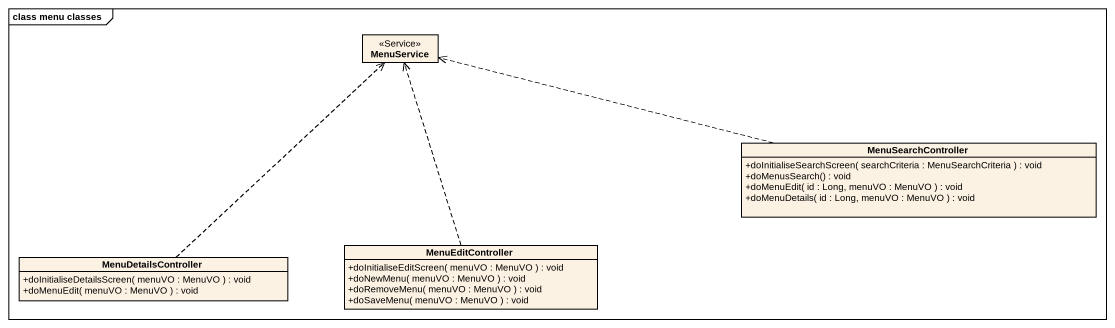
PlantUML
@startuml
mainframe class menu classes
hide circle
hide empty members
skinparam classAttributeIconSize 0
class MenuService <<Service>>
class MenuSearchController {
  +doInitialiseSearchScreen( searchCriteria : MenuSearchCriteria ) : void
  +doMenusSearch() : void
  +doMenuEdit( id : Long, menuVO : MenuVO ) : void
  +doMenuDetails( id : Long, menuVO : MenuVO ) : void
}
class MenuDetailsController {
  +doInitialiseDetailsScreen( menuVO : MenuVO ) : void
  +doMenuEdit( menuVO : MenuVO ) : void
}
class MenuEditController {
  +doInitialiseEditScreen( menuVO : MenuVO ) : void
  +doNewMenu( menuVO : MenuVO ) : void
  +doRemoveMenu( menuVO : MenuVO ) : void
  +doSaveMenu( menuVO : MenuVO ) : void
}
MenuSearchController .left.> MenuService
MenuDetailsController .up.> MenuService
MenuEditController .up.> MenuService
@enduml
